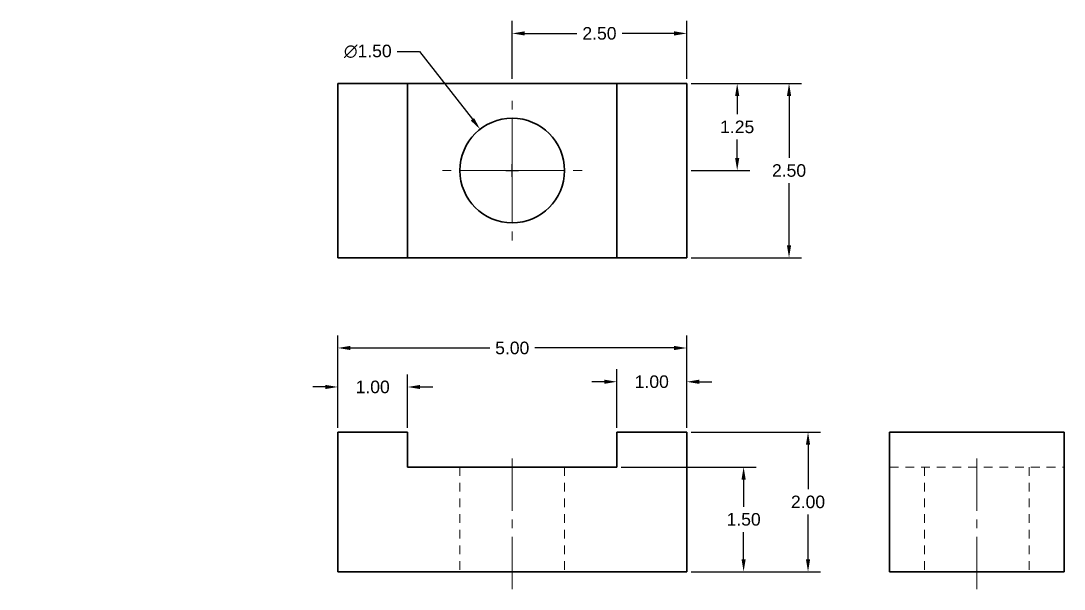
# Model space of a CAD drawing. Header units: inches. Extents: x -0.7 to 57, y -3.1 to 7.7.
# Drawn here: x -0.7 to 14.25, y -3.1 to 5.05 of the extents above; entities that cross this region are included whole.
import ezdxf

# ---------------------------------------------------------------- set-up
doc = ezdxf.new("R2010")
doc.units = ezdxf.units.IN
doc.header["$MEASUREMENT"] = 0
doc.linetypes.add('CENTER2', pattern=[1.125, 0.75, -0.125, 0.125, -0.125])
doc.linetypes.add('HIDDEN2', pattern=[0.1875, 0.125, -0.0625])
for name, color, linetype, lineweight in [('Center', 1, 'CENTER2', 13), ('Hidden', 3, 'HIDDEN2', 13), ('Visible', 6, 'Continuous', 35)]:
    doc.layers.add(name, color=color, linetype=linetype, lineweight=lineweight)
doc.layers.add('Text', color=7, linetype='Continuous', lineweight=35, true_color=0xa552a5)
doc.styles.get("Standard").update_dxf_attribs({"font": 'arial.ttf'})
doc.dimstyles.get("Standard").update_dxf_attribs({"dimtxt": 0.18, "dimasz": 0.18, "dimexe": 0.18, "dimexo": 0.0625, "dimgap": 0.09, "dimtad": 0, "dimtih": 1, "dimtoh": 1, "dimdec": 4, "dimzin": 0, "dimdsep": 46, "dimtxsty": 'Standard', "dimcen": 0.09, "dimadec": 0, "dimazin": 0, "dimtfac": 1, "dimtdec": 4, "dimtofl": 0, "dimtmove": 0, "dimatfit": 3, "dimfxl": 1, "dimtolj": 1, "dimtzin": 0, "dimarcsym": 0})

# ---------------------------------------------------------------- blocks, each defined once
blk = doc.blocks.new('*D2')
at = {"layer": 'Defpoints', "color": 0, "transparency": 16777216}
for p in [(6.342, 4.869), (6.342, 4.153), (8.842, 4.153)]:
    blk.add_point(p, dxfattribs=at)
at = {"layer": 'Text', "color": 0, "lineweight": -2, "transparency": 16777216}
for p, q in [((6.342, 4.216), (6.342, 5.049)), ((8.842, 4.216), (8.842, 5.049)), ((6.522, 4.869), (7.267, 4.869)), ((8.662, 4.869), (7.917, 4.869))]:
    blk.add_line(p, q, dxfattribs=at)
at = {"layer": 'Text', "color": 0, "transparency": 16777216}
for points in [[(6.522, 4.899), (6.522, 4.839), (6.342, 4.869)], [(8.662, 4.899), (8.662, 4.839), (8.842, 4.869)]]:
    blk.add_solid(points, dxfattribs=at)
at = {"layer": 'Text', "color": 0, "transparency": 16777216, "insert": (7.592, 4.869), "char_height": 0.18, "attachment_point": 5}
blk.add_mtext('\\A1;2.50', dxfattribs=at)
blk = doc.blocks.new('*D3')
at = {"layer": 'Defpoints', "color": 0, "transparency": 16777216}
for p in [(8.842, 4.153), (8.842, 2.903), (9.566, 2.903)]:
    blk.add_point(p, dxfattribs=at)
at = {"layer": 'Text', "color": 0, "lineweight": -2, "transparency": 16777216}
for p, q in [((8.905, 4.153), (9.746, 4.153)), ((9.566, 3.973), (9.566, 3.71)), ((9.566, 3.083), (9.566, 3.347)), ((8.905, 2.903), (9.746, 2.903))]:
    blk.add_line(p, q, dxfattribs=at)
at = {"layer": 'Text', "color": 0, "transparency": 16777216}
for points in [[(9.536, 3.973), (9.596, 3.973), (9.566, 4.153)], [(9.536, 3.083), (9.596, 3.083), (9.566, 2.903)]]:
    blk.add_solid(points, dxfattribs=at)
at = {"layer": 'Text', "color": 0, "transparency": 16777216, "insert": (9.566, 3.528), "char_height": 0.18, "attachment_point": 5}
blk.add_mtext('\\A1;1.25', dxfattribs=at)
blk = doc.blocks.new('*D4')
at = {"layer": 'Defpoints', "color": 0, "transparency": 16777216}
for p in [(8.842, 4.153), (8.842, 1.653), (10.309, 1.653)]:
    blk.add_point(p, dxfattribs=at)
at = {"layer": 'Text', "color": 0, "lineweight": -2, "transparency": 16777216}
for p, q in [((8.905, 4.153), (10.489, 4.153)), ((10.309, 3.973), (10.309, 3.085)), ((10.309, 1.833), (10.309, 2.722)), ((8.905, 1.653), (10.489, 1.653))]:
    blk.add_line(p, q, dxfattribs=at)
at = {"layer": 'Text', "color": 0, "transparency": 16777216}
for points in [[(10.279, 3.973), (10.339, 3.973), (10.309, 4.153)], [(10.279, 1.833), (10.339, 1.833), (10.309, 1.653)]]:
    blk.add_solid(points, dxfattribs=at)
at = {"layer": 'Text', "color": 0, "transparency": 16777216, "insert": (10.309, 2.903), "char_height": 0.18, "attachment_point": 5}
blk.add_mtext('\\A1;2.50', dxfattribs=at)
blk = doc.blocks.new('*D5')
at = {"layer": 'Defpoints', "color": 0, "transparency": 16777216}
for p in [(5.882, 3.495), (6.803, 2.312)]:
    blk.add_point(p, dxfattribs=at)
at = {"layer": 'Text', "color": 0, "lineweight": -2, "transparency": 16777216}
for p, q in [((4.693, 4.612), (5.013, 4.612)), ((5.013, 4.612), (5.771, 3.638)), ((6.342, 2.813), (6.342, 2.993)), ((6.252, 2.903), (6.432, 2.903))]:
    blk.add_line(p, q, dxfattribs=at)
at = {"layer": 'Text', "color": 0, "transparency": 16777216}
blk.add_solid([(5.795, 3.656), (5.748, 3.619), (5.882, 3.495)], dxfattribs=at)
at = {"layer": 'Text', "color": 0, "transparency": 16777216, "insert": (4.272, 4.612), "char_height": 0.18, "attachment_point": 5}
blk.add_mtext('\\A1;∅1.50', dxfattribs=at)
blk = doc.blocks.new('*D6')
at = {"layer": 'Defpoints', "color": 0, "transparency": 16777216}
for p in [(8.842, -0.124), (7.842, -0.847), (8.842, -0.847)]:
    blk.add_point(p, dxfattribs=at)
at = {"layer": 'Text', "color": 0, "lineweight": -2, "transparency": 16777216}
for p, q in [((7.842, -0.784), (7.842, 0.056)), ((8.842, -0.784), (8.842, 0.056)), ((7.662, -0.124), (7.482, -0.124)), ((9.022, -0.124), (9.202, -0.124))]:
    blk.add_line(p, q, dxfattribs=at)
at = {"layer": 'Text', "color": 0, "transparency": 16777216}
for points in [[(7.662, -0.094), (7.662, -0.154), (7.842, -0.124)], [(9.022, -0.094), (9.022, -0.154), (8.842, -0.124)]]:
    blk.add_solid(points, dxfattribs=at)
at = {"layer": 'Text', "color": 0, "transparency": 16777216, "insert": (8.342, -0.124), "char_height": 0.18, "attachment_point": 5}
blk.add_mtext('\\A1;1.00', dxfattribs=at)
blk = doc.blocks.new('*D7')
at = {"layer": 'Defpoints', "color": 0, "transparency": 16777216}
for p in [(4.842, -0.199), (3.842, -0.847), (4.842, -0.847)]:
    blk.add_point(p, dxfattribs=at)
at = {"layer": 'Text', "color": 0, "lineweight": -2, "transparency": 16777216}
for p, q in [((3.842, -0.784), (3.842, -0.019)), ((4.842, -0.784), (4.842, -0.019)), ((3.662, -0.199), (3.482, -0.199)), ((5.022, -0.199), (5.202, -0.199))]:
    blk.add_line(p, q, dxfattribs=at)
at = {"layer": 'Text', "color": 0, "transparency": 16777216}
for points in [[(3.662, -0.169), (3.662, -0.229), (3.842, -0.199)], [(5.022, -0.169), (5.022, -0.229), (4.842, -0.199)]]:
    blk.add_solid(points, dxfattribs=at)
at = {"layer": 'Text', "color": 0, "transparency": 16777216, "insert": (4.342, -0.199), "char_height": 0.18, "attachment_point": 5}
blk.add_mtext('\\A1;1.00', dxfattribs=at)
blk = doc.blocks.new('*D8')
at = {"layer": 'Defpoints', "color": 0, "transparency": 16777216}
for p in [(8.842, 0.36), (3.842, -0.847), (8.842, -0.847)]:
    blk.add_point(p, dxfattribs=at)
at = {"layer": 'Text', "color": 0, "lineweight": -2, "transparency": 16777216}
for p, q in [((3.842, -0.784), (3.842, 0.54)), ((8.842, -0.784), (8.842, 0.54)), ((4.022, 0.36), (6.019, 0.36)), ((8.662, 0.36), (6.666, 0.36))]:
    blk.add_line(p, q, dxfattribs=at)
at = {"layer": 'Text', "color": 0, "transparency": 16777216}
for points in [[(4.022, 0.39), (4.022, 0.33), (3.842, 0.36)], [(8.662, 0.39), (8.662, 0.33), (8.842, 0.36)]]:
    blk.add_solid(points, dxfattribs=at)
at = {"layer": 'Text', "color": 0, "transparency": 16777216, "insert": (6.342, 0.36), "char_height": 0.18, "attachment_point": 5}
blk.add_mtext('\\A1;5.00', dxfattribs=at)
blk = doc.blocks.new('*D9')
at = {"layer": 'Defpoints', "color": 0, "transparency": 16777216}
for p in [(7.842, -1.347), (8.842, -2.847), (9.658, -2.847)]:
    blk.add_point(p, dxfattribs=at)
at = {"layer": 'Text', "color": 0, "lineweight": -2, "transparency": 16777216}
for p, q in [((7.905, -1.347), (9.838, -1.347)), ((9.658, -1.527), (9.658, -1.915)), ((9.658, -2.667), (9.658, -2.278)), ((8.905, -2.847), (9.838, -2.847))]:
    blk.add_line(p, q, dxfattribs=at)
at = {"layer": 'Text', "color": 0, "transparency": 16777216}
for points in [[(9.628, -1.527), (9.688, -1.527), (9.658, -1.347)], [(9.628, -2.667), (9.688, -2.667), (9.658, -2.847)]]:
    blk.add_solid(points, dxfattribs=at)
at = {"layer": 'Text', "color": 0, "transparency": 16777216, "insert": (9.658, -2.097), "char_height": 0.18, "attachment_point": 5}
blk.add_mtext('\\A1;1.50', dxfattribs=at)
blk = doc.blocks.new('*D10')
at = {"layer": 'Defpoints', "color": 0, "transparency": 16777216}
for p in [(8.842, -0.847), (8.842, -2.847), (10.581, -2.847)]:
    blk.add_point(p, dxfattribs=at)
at = {"layer": 'Text', "color": 0, "lineweight": -2, "transparency": 16777216}
for p, q in [((8.905, -0.847), (10.761, -0.847)), ((10.581, -1.027), (10.581, -1.665)), ((10.581, -2.667), (10.581, -2.028)), ((8.905, -2.847), (10.761, -2.847))]:
    blk.add_line(p, q, dxfattribs=at)
at = {"layer": 'Text', "color": 0, "transparency": 16777216}
for points in [[(10.551, -1.027), (10.611, -1.027), (10.581, -0.847)], [(10.551, -2.667), (10.611, -2.667), (10.581, -2.847)]]:
    blk.add_solid(points, dxfattribs=at)
at = {"layer": 'Text', "color": 0, "transparency": 16777216, "insert": (10.581, -1.847), "char_height": 0.18, "attachment_point": 5}
blk.add_mtext('\\A1;2.00', dxfattribs=at)

msp = doc.modelspace()

# ---------------------------------------------------------------- linework, layer by layer
at = {"layer": 'Center'}
for p, q in [((6.342, 2.903), (6.342, 3.903)), ((6.342, 2.903), (5.342, 2.903)), ((6.342, 2.903), (7.342, 2.903)), ((6.342, 2.903), (6.342, 1.903)), ((6.342, -3.097), (6.342, -1.097)), ((13.001, -3.097), (13.001, -1.097))]:
    msp.add_line(p, q, dxfattribs=at)
at = {"layer": 'Hidden'}
for p, q in [((5.592, -1.347), (5.592, -2.847)), ((7.092, -1.347), (7.092, -2.847)), ((11.751, -1.347), (14.251, -1.347)), ((12.251, -1.347), (12.251, -2.847)), ((13.751, -1.347), (13.751, -2.847))]:
    msp.add_line(p, q, dxfattribs=at)
at = {"layer": 'Visible'}
for p, q in [((3.842, 4.153), (8.842, 4.153)), ((3.842, 1.653), (3.842, 4.153)), ((4.842, 1.653), (4.842, 4.153)), ((7.842, 4.153), (7.842, 1.653)), ((8.842, 4.153), (8.842, 1.653)), ((8.842, 1.653), (3.842, 1.653)), ((3.842, -0.847), (3.842, -2.847)), ((4.842, -0.847), (3.842, -0.847)), ((4.842, -0.847), (4.842, -1.347)), ((8.842, -0.847), (7.842, -0.847)), ((7.842, -0.847), (7.842, -1.347)), ((8.842, -0.847), (8.842, -2.847)), ((11.751, -0.847), (11.751, -2.847)), ((11.751, -0.847), (14.251, -0.847)), ((14.251, -0.847), (14.251, -2.847)), ((7.842, -1.347), (4.842, -1.347)), ((8.842, -2.847), (3.842, -2.847)), ((14.251, -2.847), (11.751, -2.847))]:
    msp.add_line(p, q, dxfattribs=at)
msp.add_circle((6.342, 2.903), 0.75, dxfattribs=at)
for radius in [0.7, 0.62]:
    msp.add_arc((0, 0), radius, 0, 0, dxfattribs=at)

# ---------------------------------------------------------------- dimensions: what is measured, and where the dimension line sits
at = {"layer": 'Text'}
for base, p1, p2, picture, middle in [((6.342, 4.869), (8.842, 4.153), (6.342, 4.153), '*D2', (7.592, 4.869)), ((8.842, 0.36), (3.842, -0.847), (8.842, -0.847), '*D8', (6.342, 0.36)), ((8.842, -0.124), (7.842, -0.847), (8.842, -0.847), '*D6', (8.342, -0.124)), ((4.842, -0.199), (3.842, -0.847), (4.842, -0.847), '*D7', (4.342, -0.199))]:
    dim = msp.add_linear_dim(base=base, p1=p1, p2=p2, dimstyle='Standard', override={"dimdec": 2}, dxfattribs=at)
    dim.commit()
    dim.dimension.update_dxf_attribs({"geometry": picture, "text_midpoint": middle})
dim = msp.add_diameter_dim_2p(p1=(6.803, 2.312), p2=(5.882, 3.495), dimstyle='Standard', override={"dimdec": 2}, dxfattribs=at)
dim.commit()
dim.dimension.update_dxf_attribs({"geometry": '*D5', "text_midpoint": (4.272, 4.612), "dimtype": 163})
dim = msp.add_linear_dim(base=(9.566, 2.903), p1=(8.842, 4.153), p2=(8.842, 2.903), angle=90, dimstyle='Standard', override={"dimdec": 2}, dxfattribs=at)
dim.commit()
dim.dimension.update_dxf_attribs({"geometry": '*D3', "text_midpoint": (9.566, 3.528), "dimtype": 160})
for base, p1, p2, picture, middle in [((10.309, 1.653), (8.842, 4.153), (8.842, 1.653), '*D4', (10.309, 2.903)), ((10.581, -2.847), (8.842, -0.847), (8.842, -2.847), '*D10', (10.581, -1.847)), ((9.658, -2.847), (7.842, -1.347), (8.842, -2.847), '*D9', (9.658, -2.097))]:
    dim = msp.add_linear_dim(base=base, p1=p1, p2=p2, angle=90, dimstyle='Standard', override={"dimdec": 2}, dxfattribs=at)
    dim.commit()
    dim.dimension.update_dxf_attribs({"geometry": picture, "text_midpoint": middle})

doc.saveas('drawing.dxf')
